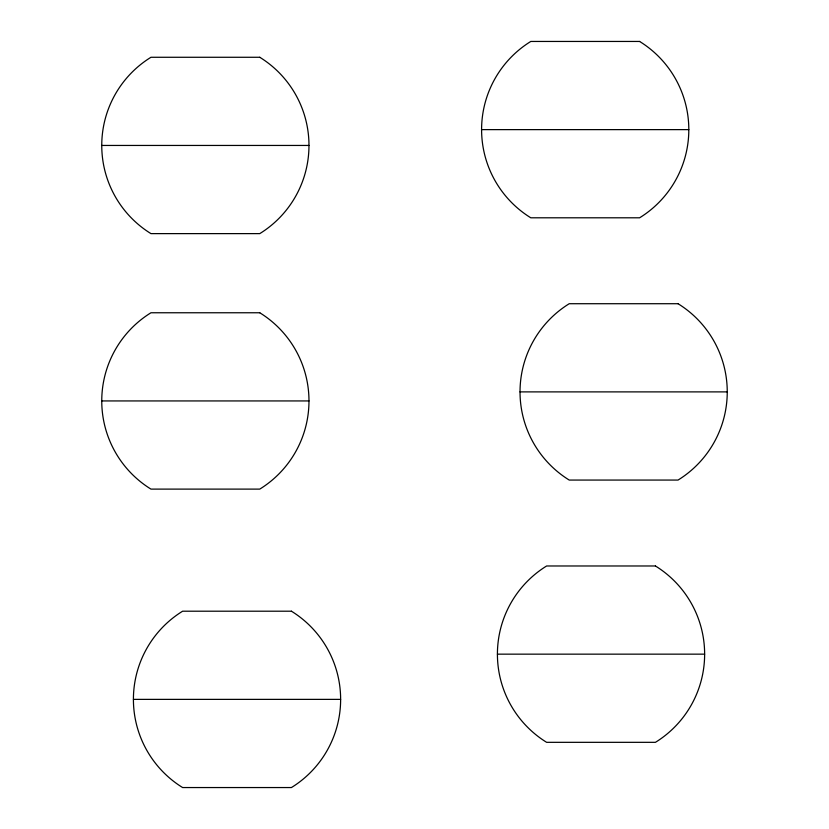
<?xml version="1.0" encoding="UTF-8"?>
<svg xmlns="http://www.w3.org/2000/svg" width="829" height="829" viewBox="0 0 829 829"><rect width="100%" height="100%" fill="white"/><g stroke="black" fill="none" stroke-linecap="round" stroke-linejoin="round"><path stroke-width="1.24" d="M481.587 129.625L688.806 129.625M101.76 145.448L308.979 145.448M520.021 391.889L727.24 391.889M101.76 400.935L308.979 400.935M497.421 654.154L704.629 654.154M133.407 699.375L340.626 699.375M639.605 41.45L530.798 41.45A103.604 103.604 0 0 0 530.798 217.799L639.605 217.799A103.604 103.604 0 0 0 639.605 41.45M259.767 57.274L150.961 57.274A103.604 103.604 0 0 0 150.961 233.623L259.767 233.623A103.604 103.604 0 0 0 259.767 57.274M678.039 303.715L569.233 303.715A103.604 103.604 0 0 0 569.233 480.064L678.039 480.064A103.604 103.604 0 0 0 678.039 303.715M259.767 312.761L150.961 312.761A103.604 103.604 0 0 0 150.961 489.11L259.767 489.11A103.604 103.604 0 0 0 259.767 312.761M655.428 565.979L546.622 565.979A103.604 103.604 0 0 0 546.622 742.328L655.428 742.328A103.604 103.604 0 0 0 655.428 565.979M291.425 611.201L182.618 611.201A103.604 103.604 0 0 0 182.618 787.55L291.425 787.55A103.604 103.604 0 0 0 291.425 611.201"/></g></svg>
